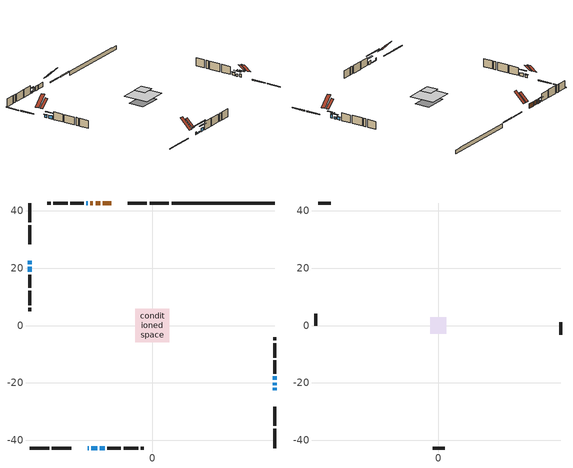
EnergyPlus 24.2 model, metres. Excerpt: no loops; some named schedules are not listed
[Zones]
conditioned space
 floor adiabatic (AdiabaticFloorConstruction): -5.87,-5.87 -5.87,5.87 5.87,5.87 5.87,-5.87 z1.45
 floor foundation (Slab1 construction): -5.41,-3.58 -5.41,3.58 5.41,3.58 5.41,-3.58 z-1.6
 wall outside (RimJoist1 construction): 5.82,42.72 -0.92,42.72 / -42.72,-42.72 -35.97,-42.72 / -42.72,42.72 -42.72,35.97 / 42.72,-42.72 42.72,-35.97 z0.23:0.53
 wall outside (RimJoist2 construction): -1.85,42.72 -8.6,42.72 / -35.04,-42.72 -28.3,-42.72 / -42.72,35.04 -42.72,28.3 / 42.72,-35.04 42.72,-28.3 z0.23:0.53
 wall outside (AdiabaticWallConstruction 1): -14.33,42.72 -17.28,42.72 / -18.2,42.72 -19.76,42.72 / -20.69,42.72 -21.55,42.72 z0.23:2.26
 wall outside (AdiabaticWallConstruction): -22.56,-42.72 -22.15,-42.72 / -42.72,22.56 -42.72,21.34 / 42.72,-18.98 42.72,-17.76 z0.23:1.45; -22.48,42.72 -22.94,42.72 z0.23:0.99; -21.22,-42.72 -19.19,-42.72 z0.23:0.59; 42.72,-22.56 42.72,-21.7 z0.23:1.76; 42.72,-20.77 42.72,-19.91 z0.23:1.15; -18.26,-42.72 -16.54,-42.72 / -42.72,20.42 -42.72,18.69 z0.23:1.75
 wall outside (Wall1 construction): -23.86,42.72 -28.53,42.72 / -15.61,-42.72 -10.95,-42.72 / -42.72,17.76 -42.72,13.1 / 42.72,-16.83 42.72,-12.17 z0.23:3.89
 wall outside (Wall2 construction): -29.45,42.72 -34.54,42.72 / -10.02,-42.72 -4.93,-42.72 / -42.72,12.17 -42.72,7.08 / 42.72,-11.24 42.72,-6.15 z0.23:3.89
 wall outside (Wall3 construction): -35.47,42.72 -36.59,42.72 / -4,-42.72 -2.88,-42.72 / -42.72,6.15 -42.72,5.03 / 42.72,-5.22 42.72,-4.1 z0.23:3.89
 wall foundation (FoundationWall1 construction): 6.75,42.72,-1.6 6.75,42.72,0.23 39.12,42.72,0.23 39.12,42.72,0.03 42.72,42.72,0.03 42.72,42.72,-1.6
 window (WindowConstruction 7): -22.56,-42.72 -22.15,-42.72 z0.23:1.45
 window (WindowConstruction 5): -22.48,42.72 -22.94,42.72 z0.23:0.99
 window (WindowConstruction 6): -42.72,22.56 -42.72,21.34 z0.23:1.45
 window (WindowConstruction 8): -21.22,-42.72 -19.19,-42.72 z0.23:0.59
 window (WindowConstruction): 42.72,-22.56 42.72,-21.7 z0.23:1.75
 window (WindowConstruction 1): 42.72,-20.77 42.72,-19.91 z0.23:1.14
 window (WindowConstruction 2): -18.26,-42.72 -16.54,-42.72 z0.23:1.75
 window (WindowConstruction 3): -42.72,20.41 -42.72,18.69 z0.23:1.75
 window (WindowConstruction 4): 42.72,-18.98 42.72,-17.76 z0.23:1.45
 door (Door): -14.33,42.72 -17.27,42.72 z0.23:2.26
 door (Door 1): -18.2,42.72 -19.76,42.72 z0.23:2.26
 door (Door 2): -20.69,42.72 -21.55,42.72 z0.23:2.26
 ceiling adiabatic (AdiabaticFloorConstruction): 5.87,-5.87 5.87,5.87 -5.87,5.87 -5.87,-5.87 z1.45
 roof outside (Roof2 construction): -13.4,42.72,3.89 -13.4,39.08,7.53 -12.12,39.08,7.53 -12.12,42.72,3.89; -23.49,-42.72,3.89 -23.49,-39.08,7.53 -24.78,-39.08,7.53 -24.78,-42.72,3.89; -42.72,23.49,3.89 -39.08,23.49,7.53 -39.08,24.78,7.53 -42.72,24.78,3.89; 42.72,-23.49,3.89 39.08,-23.49,7.53 39.08,-24.78,7.53 42.72,-24.78,3.89
attic - vented
 floor to conditioned space (Floor1 construction Reversed): -2.79,-2.79 -2.79,2.79 2.79,2.79 2.79,-2.79 z3.89
 wall outside (Wall4 construction): -37.52,42.72 -41.79,42.72 / -1.95,-42.72 2.31,-42.72 / -42.72,4.1 -42.72,-0.16 / 42.72,-3.18 42.72,1.09 z0.23:3.89
 roof outside (Roof1 construction): -11.19,42.72,3.89 -11.19,38.02,8.59 -9.53,38.02,8.59 -9.53,42.72,3.89; -25.71,-42.72,3.89 -25.71,-38.02,8.59 -27.37,-38.02,8.59 -27.37,-42.72,3.89; -42.72,25.71,3.89 -38.02,25.71,8.59 -38.02,27.37,8.59 -42.72,27.37,3.89; 42.72,-25.71,3.89 38.02,-25.71,8.59 38.02,-27.37,8.59 42.72,-27.37,3.89
shading: -24.36,42.72 -21.06,42.72 -21.06,43.13 -24.36,43.13 z2.41; -42.72,21.14 -42.72,22.76 -43.13,22.76 -43.13,21.14 z1.65; -15.18,-42.72 -25.23,-42.72 -25.23,-43.13 -15.18,-43.13 z4.6; 42.72,-20.28 42.72,-23.98 43.13,-23.98 43.13,-20.28 z3.17; 42.72,-18.49 42.72,-22.19 43.13,-22.19 43.13,-18.49 z2.56; -15.12,-42.72 -19.68,-42.72 -19.68,-43.13 -15.12,-43.13 z3.17; -42.72,17.27 -42.72,21.83 -43.13,21.83 -43.13,17.27 z3.17; 42.72,-17.56 42.72,-19.18 43.13,-19.18 43.13,-17.56 z1.65
[Building]
Building 1: Terrain=Suburbs
[Site:Location]
Toronto Intl AP_ON: Latitude {deg}=43.68; Longitude {deg}=-79.63; Time Zone {hr}=-5; Elevation {m}=173; Keep Site Location Information=Yes
[Site:GroundTemperature:Shallow]
4.59119, 2.66285, 2.50842, 3.42352, 7.09712, 10.7536, 13.9236, 15.9317, 16.1023, 14.4691, 11.3799, 7.83558
[Site:WaterMainsTemperature]
Calculation Method=Schedule; Temperature Schedule=mains temperature schedule
[Material] Roughness=Rough; Thermal Absorptance=0.9
Name | Thickness {m} | Conductivity {W/m-K} | Density {kg/m3} | Specific Heat {J/kg-K} | Solar Absorptance | Visible Absorptance
asphalt or fiberglass shingles | 0.00635 | 0.162714 | 1121.4 | 1465.45 | 0.4 | 0.4
ceiling loosefill ins | 0.0846667 | 0.0480833 | 16.02 | 1046.75 | 0.7 | 0.7
ceiling stud and cavity | 0.1397 | 0.107212 | 65.682 | 1177.47 | 0.7 | 0.7
concrete 4.0 in. | 0.1016 | 1.803125 | 2242.8 | 837.4 | 0.7 | 0.7
concrete 8.0 in. | 0.2032 | 1.803125 | 2242.8 | 837.4 | 0.7 | 0.7
door material | 0.04445 | 0.20624 | 512.64 | 1214.23 | 0.7 | 0.7
door material 1 | 0.04445 | 0.053851 | 512.64 | 1214.23 | 0.7 | 0.7
door material 2 | 0.04445 | 0.188738 | 512.64 | 1214.23 | 0.7 | 0.7
floor covering | 0.0127 | 0.0433444 | 54.468 | 1339.84 | 0.6 | 0.6
floor rigid ins; wall rigid ins | 0.512978 | 0.029427 | 32.04 | 1214.23 | 0.7 | 0.7
floor stud and cavity | 0.1397 | 1.75129 | 37.0049 | 1207.88 | 0.7 | 0.7
furniture material conditioned space 1 | 0.1524 | 0.115458 | 640.8 | 1214.23 | 0.6 | 0.6
gypsum board | 0.0127 | 0.160291 | 801 | 837.4 | 0.6 | 0.6
osb sheathing 0.5 in. | 0.0127 | 0.115458 | 512.64 | 1214.23 | 0.7 | 0.7
osb sheathing 0.75 in. | 0.01905 | 0.115458 | 512.64 | 1214.23 | 0.7 | 0.7
osb sheathing 2.0 in. | 0.0508 | 0.115458 | 512.64 | 1214.23 | 0.7 | 0.7
rim joist stud and cavity | 0.0508 | 0.271007 | 50.32683 | 1063.81 | 0.6 | 0.6
rim joist stud and cavity 1 | 0.0508 | 0.0498635 | 125.044 | 1163.47 | 0.6 | 0.6
roof stud and cavity | 0.2032 | 0.111774 | 78.34581 | 1123.46 | 0.7 | 0.7
wall stud and cavity | 0.1397 | 0.123006 | 139.0536 | 1170.24 | 0.7 | 0.7
wall stud and cavity 1 | 0.1397 | 0.125935 | 139.0536 | 1170.24 | 0.7 | 0.7
wall stud and cavity 2 | 0.1397 | 0.136791 | 139.0536 | 1170.24 | 0.7 | 0.7
wall stud and cavity 3 | 0.0889 | 6.9971 | 50.32683 | 1063.81 | 0.6 | 0.6
wall stud and cavity 4 | 0.0889 | 0.380278 | 52.3479 | 1209.89 | 0.7 | 0.7
wall stud and cavity 5 | 0.0889 | 0.391764 | 83.0341 | 1211.67 | 0.7 | 0.7
wood siding | 0.0254 | 0.102417 | 544.68 | 1172.36 | 0.4 | 0.4
wood siding 1 | 0.00254 | 0.102417 | 544.68 | 1172.36 | 0.4 | 0.4
wood siding 2; wood siding 3; wood siding 4 | 0.0254 | 0.102417 | 544.68 | 1172.36 | 0.7 | 0.7
[WindowMaterial:SimpleGlazingSystem]
Name | U-Factor {W/m2-K} | Solar Heat Gain Coefficient
WindowMaterial | 3.0911 | 0.56
WindowMaterial 1 | 3.120061 | 0.5
WindowMaterial 2 | 3.11041 | 0.5
WindowMaterial 3 | 3.12687 | 0.4
WindowMaterial 4 | 3.72306 | 0.52
WindowMaterial 5 | 5.002318 | 0.62
[Construction]
AdiabaticFloorConstruction: floor stud and cavity, floor rigid ins, osb sheathing 0.75 in., floor covering
AdiabaticWallConstruction: wood siding 3, wall rigid ins, wall stud and cavity 4, gypsum board
AdiabaticWallConstruction 1: wood siding 4, wall rigid ins, wall stud and cavity 4, gypsum board
Door: door material
Door 1: door material 1
Door 2: door material 2
Floor1 construction Reversed: gypsum board, ceiling stud and cavity, ceiling loosefill ins
FoundationWall1 construction: concrete 8.0 in.
furniture construction conditioned space 1: furniture material conditioned space 1
PartitionWallConstruction: gypsum board, wall stud and cavity 5, gypsum board
RimJoist1 construction: wood siding 2, rim joist stud and cavity
RimJoist2 construction: wood siding 2, osb sheathing 2.0 in., rim joist stud and cavity 1
Roof1 construction: asphalt or fiberglass shingles
Roof2 construction: asphalt or fiberglass shingles, osb sheathing 0.75 in., roof stud and cavity, gypsum board
Slab1 construction: concrete 4.0 in.
Wall1 construction: wood siding, osb sheathing 0.5 in., wall stud and cavity, gypsum board
Wall2 construction: wood siding, osb sheathing 0.5 in., wall stud and cavity 1, gypsum board
Wall3 construction: wood siding, osb sheathing 0.5 in., wall stud and cavity 2, gypsum board
Wall4 construction: wood siding 1, wall stud and cavity 3
WindowConstruction; WindowConstruction 2; WindowConstruction 3: WindowMaterial
WindowConstruction 1: WindowMaterial 1
WindowConstruction 4; WindowConstruction 6: WindowMaterial 2
WindowConstruction 5: WindowMaterial 3
WindowConstruction 7: WindowMaterial 4
WindowConstruction 8: WindowMaterial 5
[Zone] Multiplier=1; Part of Total Floor Area=Yes
Name | Volume {m3}
attic - vented | 20.568
conditioned space | 488.4
[Space]
Name | Zone | Volume {m3}
attic - vented 1 | attic - vented | 20.568
conditioned space 1 | conditioned space | 488.4
[ZoneInfiltration:EffectiveLeakageArea]
infil attic - vented 1: Zone or Space=attic - vented 1; Schedule=Always On Discrete; Effective Air Leakage Area {cm2}=1292.28; Stack Coefficient=0.00058112; Wind Coefficient=1.62875e-05
[ZoneMixing]
whole house fan mix: Zone or Space=attic - vented; Schedule=Always On Continuous; Design Flow Rate Calculation Method=Flow/Zone; Design Flow Rate {m3/s}=0; Source Zone or Space=conditioned space
[SurfaceProperty:ExposedFoundationPerimeter]
Slab1: Exposed Perimeter Calculation Method=TotalExposedPerimeter; Total Exposed Perimeter {m}=35.967
[InternalMass] Zone or ZoneList=conditioned space; Space or SpaceList=conditioned space 1
Name | Construction | Surface Area {m2}
furniture mass conditioned space 1 | furniture construction conditioned space 1 | 86.1241
partition wall mass | PartitionWallConstruction | 215.31
[Lights]
interior lighting: Zone or ZoneList or Space or SpaceList=conditioned space 1; Schedule=interior lighting schedule; Design Level Calculation Method=LightingLevel; Lighting Level {W}=343.2; Return Air Fraction=0; Fraction Radiant=0.6; Fraction Visible=0.2; Fraction Replaceable=1
[People]
occupants: Zone or ZoneList or Space or SpaceList=conditioned space 1; Number of People Schedule=occupants schedule; Number of People Calculation Method=People; Number of People=3; Fraction Radiant=0.314171; Sensible Heat Fraction=0.56303; Activity Level Schedule=occupants activity schedule; Carbon Dioxide Generation Rate {m3/s-W}=0; Enable ASHRAE 55 Comfort Warnings=No; Mean Radiant Temperature Calculation Type=EnclosureAveraged
[ElectricEquipment] Zone or ZoneList or Space or SpaceList=conditioned space 1; Design Level Calculation Method=EquipmentLevel
Name | Schedule | Design Level {W} | Fraction Latent | Fraction Radiant | Fraction Lost
clothes dryer | clothes dryer schedule | 140.772 | 0.015 | 0.081 | 0.85
clothes washer | clothes washer schedule | 32.1985 | 0.03 | 0.162 | 0.7
cooking range | cooking range schedule | 215.147 | 0.08 | 0.432 | 0.2
dishwasher | dishwasher schedule | 66.8632 | 0.3 | 0.18 | 0.4
fridge | fridge schedule | 72.9452 | 0 | 0.6 | 0
mech vent house fan | mech vent house fan schedule | 0 | 0 | 0 | 1
mech vent house fan cfis | mech vent house fan cfis schedule | 0 | 0 | 0 | 0
misc plug loads | misc plug loads schedule | 494.7 | 0.045 | 0.513 | 0.1
whole house fan | Always On Discrete | 0 | 0 | 0 | 1
[OtherEquipment] Zone or ZoneList or Space or SpaceList=conditioned space 1; Design Level Calculation Method=EquipmentLevel
Name | Fuel Type | Schedule | Design Level {W} | Fraction Latent | Fraction Radiant | Fraction Lost
clothes dryer 1 | Electricity | clothes dryer schedule | 0 | 0.015 | 0.081 | 0.85
cooking range 1 | Electricity | cooking range schedule | 0 | 0.08 | 0.432 | 0.2
general water use latent | None | general water use schedule | 62.594 | 1 | 0 | 0
general water use sensible | None | general water use schedule | -61.6891 | 0 | 0.6 | 0
mech vent house fan latent load | None | Always On Discrete | 0 | 1 | 0 | 0
mech vent house fan sensible load | None | Always On Discrete | 0 | 0 | 0 | 0
water heater energy adjustment1 | Electricity | Always On Discrete | 0.01 | 0 | 0 | 1
[ZoneInfiltration:DesignFlowRate] Zone or ZoneList or Space or SpaceList=conditioned space 1; Schedule=Always On Discrete; Design Flow Rate Calculation Method=Flow/Zone; Design Flow Rate {m3/s}=0
infil flow; natural vent flow; whole house fan flow
[Foundation:Kiva]
Foundation Kiva 1: Initial Indoor Air Temperature {C}=18; Wall Height Above Grade {m}=0.230002; Wall Depth Below Slab {m}=0.2032
[Foundation:Kiva:Settings]
Soil Conductivity {W/m-K}=0.849921; Soil Density {kg/m3}=1842.3; Soil Specific Heat {J/kg-K}=418.7; Ground Solar Absorptivity=0.9; Ground Thermal Absorptivity=0.9; Ground Surface Roughness {m}=0.03; Far-Field Width {m}=40; Deep-Ground Boundary Condition=ZeroFlux; Deep-Ground Depth {m}=40; Minimum Cell Dimension {m}=0.2; Maximum Cell Growth Coefficient=3; Simulation Timestep=Timestep
[Exterior:Lights]
exterior lighting: Schedule=exterior lighting schedule; Design Level {W}=75.6
[Schedule:Constant]
Name | Hourly Value
Always On Continuous; mech vent house fan schedule; mech vent house fan cfis schedule; Always On Discrete | 1
occupants activity schedule | 117.228
fridge schedule | 0
[Schedule:Week:Daily]
interior lighting schedule Week Rule - Jan1-Jan27: interior lighting schedule day, interior lighting schedule day, interior lighting schedule day, interior lighting schedule day, interior lighting schedule day, interior lighting schedule day, interior lighting schedule day, interior lighting schedule default day, interior lighting schedule default day, interior lighting schedule default day, interior lighting schedule default day, interior lighting schedule default day
interior lighting schedule Week Rule - Jan28-Feb3: interior lighting schedule day, interior lighting schedule day, interior lighting schedule day, interior lighting schedule day, interior lighting schedule day 1, interior lighting schedule day 1, interior lighting schedule day 1, interior lighting schedule default day, interior lighting schedule default day, interior lighting schedule default day, interior lighting schedule default day, interior lighting schedule default day
interior lighting schedule Week Rule - Feb4-Feb24: interior lighting schedule day 1, interior lighting schedule day 1, interior lighting schedule day 1, interior lighting schedule day 1, interior lighting schedule day 1, interior lighting schedule day 1, interior lighting schedule day 1, interior lighting schedule default day, interior lighting schedule default day, interior lighting schedule default day, interior lighting schedule default day, interior lighting schedule default day
interior lighting schedule Week Rule - Feb25-Mar3: interior lighting schedule day 1, interior lighting schedule day 1, interior lighting schedule day 1, interior lighting schedule day 1, interior lighting schedule day 2, interior lighting schedule day 2, interior lighting schedule day 2, interior lighting schedule default day, interior lighting schedule default day, interior lighting schedule default day, interior lighting schedule default day, interior lighting schedule default day
interior lighting schedule Week Rule - Mar4-Mar31: interior lighting schedule day 2, interior lighting schedule day 2, interior lighting schedule day 2, interior lighting schedule day 2, interior lighting schedule day 2, interior lighting schedule day 2, interior lighting schedule day 2, interior lighting schedule default day, interior lighting schedule default day, interior lighting schedule default day, interior lighting schedule default day, interior lighting schedule default day
interior lighting schedule Week Rule - Apr1-Apr28: interior lighting schedule day 3, interior lighting schedule day 3, interior lighting schedule day 3, interior lighting schedule day 3, interior lighting schedule day 3, interior lighting schedule day 3, interior lighting schedule day 3, interior lighting schedule default day, interior lighting schedule default day, interior lighting schedule default day, interior lighting schedule default day, interior lighting schedule default day
interior lighting schedule Week Rule - Apr29-May5: interior lighting schedule day 3, interior lighting schedule day 3, interior lighting schedule day 4, interior lighting schedule day 4, interior lighting schedule day 4, interior lighting schedule day 4, interior lighting schedule day 4, interior lighting schedule default day, interior lighting schedule default day, interior lighting schedule default day, interior lighting schedule default day, interior lighting schedule default day
interior lighting schedule Week Rule - May6-May26: interior lighting schedule day 4, interior lighting schedule day 4, interior lighting schedule day 4, interior lighting schedule day 4, interior lighting schedule day 4, interior lighting schedule day 4, interior lighting schedule day 4, interior lighting schedule default day, interior lighting schedule default day, interior lighting schedule default day, interior lighting schedule default day, interior lighting schedule default day
interior lighting schedule Week Rule - May27-Jun2: interior lighting schedule day 4, interior lighting schedule day 4, interior lighting schedule day 4, interior lighting schedule day 4, interior lighting schedule day 4, interior lighting schedule day 5, interior lighting schedule day 5, interior lighting schedule default day, interior lighting schedule default day, interior lighting schedule default day, interior lighting schedule default day, interior lighting schedule default day
interior lighting schedule Week Rule - Jun3-Jun30: interior lighting schedule day 5, interior lighting schedule day 5, interior lighting schedule day 5, interior lighting schedule day 5, interior lighting schedule day 5, interior lighting schedule day 5, interior lighting schedule day 5, interior lighting schedule default day, interior lighting schedule default day, interior lighting schedule default day, interior lighting schedule default day, interior lighting schedule default day
interior lighting schedule Week Rule - Jul1-Jul28: interior lighting schedule day 6, interior lighting schedule day 6, interior lighting schedule day 6, interior lighting schedule day 6, interior lighting schedule day 6, interior lighting schedule day 6, interior lighting schedule day 6, interior lighting schedule default day, interior lighting schedule default day, interior lighting schedule default day, interior lighting schedule default day, interior lighting schedule default day
interior lighting schedule Week Rule - Jul29-Aug4: interior lighting schedule day 6, interior lighting schedule day 6, interior lighting schedule day 6, interior lighting schedule day 7, interior lighting schedule day 7, interior lighting schedule day 7, interior lighting schedule day 7, interior lighting schedule default day, interior lighting schedule default day, interior lighting schedule default day, interior lighting schedule default day, interior lighting schedule default day
interior lighting schedule Week Rule - Aug5-Aug25: interior lighting schedule day 7, interior lighting schedule day 7, interior lighting schedule day 7, interior lighting schedule day 7, interior lighting schedule day 7, interior lighting schedule day 7, interior lighting schedule day 7, interior lighting schedule default day, interior lighting schedule default day, interior lighting schedule default day, interior lighting schedule default day, interior lighting schedule default day
interior lighting schedule Week Rule - Aug26-Sep1: interior lighting schedule day 7, interior lighting schedule day 7, interior lighting schedule day 7, interior lighting schedule day 7, interior lighting schedule day 7, interior lighting schedule day 7, interior lighting schedule day 8, interior lighting schedule default day, interior lighting schedule default day, interior lighting schedule default day, interior lighting schedule default day, interior lighting schedule default day
interior lighting schedule Week Rule - Sep2-Sep29: interior lighting schedule day 8, interior lighting schedule day 8, interior lighting schedule day 8, interior lighting schedule day 8, interior lighting schedule day 8, interior lighting schedule day 8, interior lighting schedule day 8, interior lighting schedule default day, interior lighting schedule default day, interior lighting schedule default day, interior lighting schedule default day, interior lighting schedule default day
interior lighting schedule Week Rule - Sep30-Oct6: interior lighting schedule day 8, interior lighting schedule day 9, interior lighting schedule day 9, interior lighting schedule day 9, interior lighting schedule day 9, interior lighting schedule day 9, interior lighting schedule day 9, interior lighting schedule default day, interior lighting schedule default day, interior lighting schedule default day, interior lighting schedule default day, interior lighting schedule default day
interior lighting schedule Week Rule - Oct7-Oct27: interior lighting schedule day 9, interior lighting schedule day 9, interior lighting schedule day 9, interior lighting schedule day 9, interior lighting schedule day 9, interior lighting schedule day 9, interior lighting schedule day 9, interior lighting schedule default day, interior lighting schedule default day, interior lighting schedule default day, interior lighting schedule default day, interior lighting schedule default day
interior lighting schedule Week Rule - Oct28-Nov3: interior lighting schedule day 9, interior lighting schedule day 9, interior lighting schedule day 9, interior lighting schedule day 9, interior lighting schedule day 10, interior lighting schedule day 10, interior lighting schedule day 10, interior lighting schedule default day, interior lighting schedule default day, interior lighting schedule default day, interior lighting schedule default day, interior lighting schedule default day
interior lighting schedule Week Rule - Nov4-Nov24: interior lighting schedule day 10, interior lighting schedule day 10, interior lighting schedule day 10, interior lighting schedule day 10, interior lighting schedule day 10, interior lighting schedule day 10, interior lighting schedule day 10, interior lighting schedule default day, interior lighting schedule default day, interior lighting schedule default day, interior lighting schedule default day, interior lighting schedule default day
interior lighting schedule Week Rule - Nov25-Dec1: interior lighting schedule day 10, interior lighting schedule day 10, interior lighting schedule day 10, interior lighting schedule day 10, interior lighting schedule day 10, interior lighting schedule day 10, interior lighting schedule day 11, interior lighting schedule default day, interior lighting schedule default day, interior lighting schedule default day, interior lighting schedule default day, interior lighting schedule default day
interior lighting schedule Week Rule - Dec2-Dec31: interior lighting schedule day 11, interior lighting schedule day 11, interior lighting schedule day 11, interior lighting schedule day 11, interior lighting schedule day 11, interior lighting schedule day 11, interior lighting schedule day 11, interior lighting schedule default day, interior lighting schedule default day, interior lighting schedule default day, interior lighting schedule default day, interior lighting schedule default day
occupants schedule Week Rule - Jan1-Dec31: occupants schedule day, occupants schedule day, occupants schedule day, occupants schedule day, occupants schedule day, occupants schedule day, occupants schedule day, occupants schedule default day, occupants schedule default day, occupants schedule default day, occupants schedule default day, occupants schedule default day
clothes dryer schedule Week Rule - Jan1-Dec31: clothes dryer schedule day, clothes dryer schedule day, clothes dryer schedule day, clothes dryer schedule day, clothes dryer schedule day, clothes dryer schedule day, clothes dryer schedule day, clothes dryer schedule default day, clothes dryer schedule default day, clothes dryer schedule default day, clothes dryer schedule default day, clothes dryer schedule default day
clothes washer schedule Week Rule - Jan1-Dec31: clothes washer schedule day, clothes washer schedule day, clothes washer schedule day, clothes washer schedule day, clothes washer schedule day, clothes washer schedule day, clothes washer schedule day, clothes washer schedule default day, clothes washer schedule default day, clothes washer schedule default day, clothes washer schedule default day, clothes washer schedule default day
cooking range schedule Week Rule - Jan1-Dec31: cooking range schedule day, cooking range schedule day, cooking range schedule day, cooking range schedule day, cooking range schedule day, cooking range schedule day, cooking range schedule day, cooking range schedule default day, cooking range schedule default day, cooking range schedule default day, cooking range schedule default day, cooking range schedule default day
dishwasher schedule Week Rule - Jan1-Dec31: dishwasher schedule day, dishwasher schedule day, dishwasher schedule day, dishwasher schedule day, dishwasher schedule day, dishwasher schedule day, dishwasher schedule day, dishwasher schedule default day, dishwasher schedule default day, dishwasher schedule default day, dishwasher schedule default day, dishwasher schedule default day
misc plug loads schedule Week Rule - Jan1-Dec31: misc plug loads schedule day, misc plug loads schedule day, misc plug loads schedule day, misc plug loads schedule day, misc plug loads schedule day, misc plug loads schedule day, misc plug loads schedule day, misc plug loads schedule default day, misc plug loads schedule default day, misc plug loads schedule default day, misc plug loads schedule default day, misc plug loads schedule default day
general water use schedule Week Rule - Jan1-Dec31: general water use schedule day, general water use schedule day, general water use schedule day, general water use schedule day, general water use schedule day, general water use schedule day, general water use schedule day, general water use schedule default day, general water use schedule default day, general water use schedule default day, general water use schedule default day, general water use schedule default day
exterior lighting schedule Week Rule - Jan1-Jan27: exterior lighting schedule day, exterior lighting schedule day, exterior lighting schedule day, exterior lighting schedule day, exterior lighting schedule day, exterior lighting schedule day, exterior lighting schedule day, exterior lighting schedule default day, exterior lighting schedule default day, exterior lighting schedule default day, exterior lighting schedule default day, exterior lighting schedule default day
exterior lighting schedule Week Rule - Jan28-Feb3: exterior lighting schedule day, exterior lighting schedule day, exterior lighting schedule day, exterior lighting schedule day, exterior lighting schedule day 1, exterior lighting schedule day 1, exterior lighting schedule day 1, exterior lighting schedule default day, exterior lighting schedule default day, exterior lighting schedule default day, exterior lighting schedule default day, exterior lighting schedule default day
exterior lighting schedule Week Rule - Feb4-Feb24: exterior lighting schedule day 1, exterior lighting schedule day 1, exterior lighting schedule day 1, exterior lighting schedule day 1, exterior lighting schedule day 1, exterior lighting schedule day 1, exterior lighting schedule day 1, exterior lighting schedule default day, exterior lighting schedule default day, exterior lighting schedule default day, exterior lighting schedule default day, exterior lighting schedule default day
exterior lighting schedule Week Rule - Feb25-Mar3: exterior lighting schedule day 1, exterior lighting schedule day 1, exterior lighting schedule day 1, exterior lighting schedule day 1, exterior lighting schedule day 2, exterior lighting schedule day 2, exterior lighting schedule day 2, exterior lighting schedule default day, exterior lighting schedule default day, exterior lighting schedule default day, exterior lighting schedule default day, exterior lighting schedule default day
exterior lighting schedule Week Rule - Mar4-Mar31: exterior lighting schedule day 2, exterior lighting schedule day 2, exterior lighting schedule day 2, exterior lighting schedule day 2, exterior lighting schedule day 2, exterior lighting schedule day 2, exterior lighting schedule day 2, exterior lighting schedule default day, exterior lighting schedule default day, exterior lighting schedule default day, exterior lighting schedule default day, exterior lighting schedule default day
exterior lighting schedule Week Rule - Apr1-Apr28: exterior lighting schedule day 3, exterior lighting schedule day 3, exterior lighting schedule day 3, exterior lighting schedule day 3, exterior lighting schedule day 3, exterior lighting schedule day 3, exterior lighting schedule day 3, exterior lighting schedule default day, exterior lighting schedule default day, exterior lighting schedule default day, exterior lighting schedule default day, exterior lighting schedule default day
exterior lighting schedule Week Rule - Apr29-May5: exterior lighting schedule day 3, exterior lighting schedule day 3, exterior lighting schedule day 4, exterior lighting schedule day 4, exterior lighting schedule day 4, exterior lighting schedule day 4, exterior lighting schedule day 4, exterior lighting schedule default day, exterior lighting schedule default day, exterior lighting schedule default day, exterior lighting schedule default day, exterior lighting schedule default day
exterior lighting schedule Week Rule - May6-May26: exterior lighting schedule day 4, exterior lighting schedule day 4, exterior lighting schedule day 4, exterior lighting schedule day 4, exterior lighting schedule day 4, exterior lighting schedule day 4, exterior lighting schedule day 4, exterior lighting schedule default day, exterior lighting schedule default day, exterior lighting schedule default day, exterior lighting schedule default day, exterior lighting schedule default day
exterior lighting schedule Week Rule - May27-Jun2: exterior lighting schedule day 4, exterior lighting schedule day 4, exterior lighting schedule day 4, exterior lighting schedule day 4, exterior lighting schedule day 4, exterior lighting schedule day 5, exterior lighting schedule day 5, exterior lighting schedule default day, exterior lighting schedule default day, exterior lighting schedule default day, exterior lighting schedule default day, exterior lighting schedule default day
exterior lighting schedule Week Rule - Jun3-Jun30: exterior lighting schedule day 5, exterior lighting schedule day 5, exterior lighting schedule day 5, exterior lighting schedule day 5, exterior lighting schedule day 5, exterior lighting schedule day 5, exterior lighting schedule day 5, exterior lighting schedule default day, exterior lighting schedule default day, exterior lighting schedule default day, exterior lighting schedule default day, exterior lighting schedule default day
exterior lighting schedule Week Rule - Jul1-Jul28: exterior lighting schedule day 6, exterior lighting schedule day 6, exterior lighting schedule day 6, exterior lighting schedule day 6, exterior lighting schedule day 6, exterior lighting schedule day 6, exterior lighting schedule day 6, exterior lighting schedule default day, exterior lighting schedule default day, exterior lighting schedule default day, exterior lighting schedule default day, exterior lighting schedule default day
exterior lighting schedule Week Rule - Jul29-Aug4: exterior lighting schedule day 6, exterior lighting schedule day 6, exterior lighting schedule day 6, exterior lighting schedule day 7, exterior lighting schedule day 7, exterior lighting schedule day 7, exterior lighting schedule day 7, exterior lighting schedule default day, exterior lighting schedule default day, exterior lighting schedule default day, exterior lighting schedule default day, exterior lighting schedule default day
exterior lighting schedule Week Rule - Aug5-Aug25: exterior lighting schedule day 7, exterior lighting schedule day 7, exterior lighting schedule day 7, exterior lighting schedule day 7, exterior lighting schedule day 7, exterior lighting schedule day 7, exterior lighting schedule day 7, exterior lighting schedule default day, exterior lighting schedule default day, exterior lighting schedule default day, exterior lighting schedule default day, exterior lighting schedule default day
exterior lighting schedule Week Rule - Aug26-Sep1: exterior lighting schedule day 7, exterior lighting schedule day 7, exterior lighting schedule day 7, exterior lighting schedule day 7, exterior lighting schedule day 7, exterior lighting schedule day 7, exterior lighting schedule day 8, exterior lighting schedule default day, exterior lighting schedule default day, exterior lighting schedule default day, exterior lighting schedule default day, exterior lighting schedule default day
exterior lighting schedule Week Rule - Sep2-Sep29: exterior lighting schedule day 8, exterior lighting schedule day 8, exterior lighting schedule day 8, exterior lighting schedule day 8, exterior lighting schedule day 8, exterior lighting schedule day 8, exterior lighting schedule day 8, exterior lighting schedule default day, exterior lighting schedule default day, exterior lighting schedule default day, exterior lighting schedule default day, exterior lighting schedule default day
exterior lighting schedule Week Rule - Sep30-Oct6: exterior lighting schedule day 8, exterior lighting schedule day 9, exterior lighting schedule day 9, exterior lighting schedule day 9, exterior lighting schedule day 9, exterior lighting schedule day 9, exterior lighting schedule day 9, exterior lighting schedule default day, exterior lighting schedule default day, exterior lighting schedule default day, exterior lighting schedule default day, exterior lighting schedule default day
exterior lighting schedule Week Rule - Oct7-Oct27: exterior lighting schedule day 9, exterior lighting schedule day 9, exterior lighting schedule day 9, exterior lighting schedule day 9, exterior lighting schedule day 9, exterior lighting schedule day 9, exterior lighting schedule day 9, exterior lighting schedule default day, exterior lighting schedule default day, exterior lighting schedule default day, exterior lighting schedule default day, exterior lighting schedule default day
exterior lighting schedule Week Rule - Oct28-Nov3: exterior lighting schedule day 9, exterior lighting schedule day 9, exterior lighting schedule day 9, exterior lighting schedule day 9, exterior lighting schedule day 10, exterior lighting schedule day 10, exterior lighting schedule day 10, exterior lighting schedule default day, exterior lighting schedule default day, exterior lighting schedule default day, exterior lighting schedule default day, exterior lighting schedule default day
exterior lighting schedule Week Rule - Nov4-Nov24: exterior lighting schedule day 10, exterior lighting schedule day 10, exterior lighting schedule day 10, exterior lighting schedule day 10, exterior lighting schedule day 10, exterior lighting schedule day 10, exterior lighting schedule day 10, exterior lighting schedule default day, exterior lighting schedule default day, exterior lighting schedule default day, exterior lighting schedule default day, exterior lighting schedule default day
exterior lighting schedule Week Rule - Nov25-Dec1: exterior lighting schedule day 10, exterior lighting schedule day 10, exterior lighting schedule day 10, exterior lighting schedule day 10, exterior lighting schedule day 10, exterior lighting schedule day 10, exterior lighting schedule day 11, exterior lighting schedule default day, exterior lighting schedule default day, exterior lighting schedule default day, exterior lighting schedule default day, exterior lighting schedule default day
exterior lighting schedule Week Rule - Dec2-Dec31: exterior lighting schedule day 11, exterior lighting schedule day 11, exterior lighting schedule day 11, exterior lighting schedule day 11, exterior lighting schedule day 11, exterior lighting schedule day 11, exterior lighting schedule day 11, exterior lighting schedule default day, exterior lighting schedule default day, exterior lighting schedule default day, exterior lighting schedule default day, exterior lighting schedule default day
[Schedule:Year]
interior lighting schedule: interior lighting schedule Week Rule - Jan1-Jan27, 1, 1, 1, 27, interior lighting schedule Week Rule - Jan28-Feb3, 1, 28, 2, 3, interior lighting schedule Week Rule - Feb4-Feb24, 2, 4, 2, 24, interior lighting schedule Week Rule - Feb25-Mar3, 2, 25, 3, 3, interior lighting schedule Week Rule - Mar4-Mar31, 3, 4, 3, 31, interior lighting schedule Week Rule - Apr1-Apr28, 4, 1, 4, 28, interior lighting schedule Week Rule - Apr29-May5, 4, 29, 5, 5, interior lighting schedule Week Rule - May6-May26, 5, 6, 5, 26, interior lighting schedule Week Rule - May27-Jun2, 5, 27, 6, 2, interior lighting schedule Week Rule - Jun3-Jun30, 6, 3, 6, 30, interior lighting schedule Week Rule - Jul1-Jul28, 7, 1, 7, 28, interior lighting schedule Week Rule - Jul29-Aug4, 7, 29, 8, 4, interior lighting schedule Week Rule - Aug5-Aug25, 8, 5, 8, 25, interior lighting schedule Week Rule - Aug26-Sep1, 8, 26, 9, 1, interior lighting schedule Week Rule - Sep2-Sep29, 9, 2, 9, 29, interior lighting schedule Week Rule - Sep30-Oct6, 9, 30, 10, 6, interior lighting schedule Week Rule - Oct7-Oct27, 10, 7, 10, 27, interior lighting schedule Week Rule - Oct28-Nov3, 10, 28, 11, 3, interior lighting schedule Week Rule - Nov4-Nov24, 11, 4, 11, 24, interior lighting schedule Week Rule - Nov25-Dec1, 11, 25, 12, 1, interior lighting schedule Week Rule - Dec2-Dec31, 12, 2, 12, 31
occupants schedule: occupants schedule Week Rule - Jan1-Dec31, 1, 1, 12, 31
clothes dryer schedule: clothes dryer schedule Week Rule - Jan1-Dec31, 1, 1, 12, 31
clothes washer schedule: clothes washer schedule Week Rule - Jan1-Dec31, 1, 1, 12, 31
cooking range schedule: cooking range schedule Week Rule - Jan1-Dec31, 1, 1, 12, 31
dishwasher schedule: dishwasher schedule Week Rule - Jan1-Dec31, 1, 1, 12, 31
misc plug loads schedule: misc plug loads schedule Week Rule - Jan1-Dec31, 1, 1, 12, 31
general water use schedule: general water use schedule Week Rule - Jan1-Dec31, 1, 1, 12, 31
exterior lighting schedule: exterior lighting schedule Week Rule - Jan1-Jan27, 1, 1, 1, 27, exterior lighting schedule Week Rule - Jan28-Feb3, 1, 28, 2, 3, exterior lighting schedule Week Rule - Feb4-Feb24, 2, 4, 2, 24, exterior lighting schedule Week Rule - Feb25-Mar3, 2, 25, 3, 3, exterior lighting schedule Week Rule - Mar4-Mar31, 3, 4, 3, 31, exterior lighting schedule Week Rule - Apr1-Apr28, 4, 1, 4, 28, exterior lighting schedule Week Rule - Apr29-May5, 4, 29, 5, 5, exterior lighting schedule Week Rule - May6-May26, 5, 6, 5, 26, exterior lighting schedule Week Rule - May27-Jun2, 5, 27, 6, 2, exterior lighting schedule Week Rule - Jun3-Jun30, 6, 3, 6, 30, exterior lighting schedule Week Rule - Jul1-Jul28, 7, 1, 7, 28, exterior lighting schedule Week Rule - Jul29-Aug4, 7, 29, 8, 4, exterior lighting schedule Week Rule - Aug5-Aug25, 8, 5, 8, 25, exterior lighting schedule Week Rule - Aug26-Sep1, 8, 26, 9, 1, exterior lighting schedule Week Rule - Sep2-Sep29, 9, 2, 9, 29, exterior lighting schedule Week Rule - Sep30-Oct6, 9, 30, 10, 6, exterior lighting schedule Week Rule - Oct7-Oct27, 10, 7, 10, 27, exterior lighting schedule Week Rule - Oct28-Nov3, 10, 28, 11, 3, exterior lighting schedule Week Rule - Nov4-Nov24, 11, 4, 11, 24, exterior lighting schedule Week Rule - Nov25-Dec1, 11, 25, 12, 1, exterior lighting schedule Week Rule - Dec2-Dec31, 12, 2, 12, 31
[Schedule:Compact]
mains temperature schedule: Through: 01/01, For: AllDays, Until: 24:00, 8.43722, Through: 01/02, For: AllDays, Until: 24:00, 8.37111, Through: 01/03, For: AllDays, Until: 24:00, 8.30611, Through: 01/04, For: AllDays, Until: 24:00, 8.24222, Through: 01/05, For: AllDays, Until: 24:00, 8.17944, Through: 01/06, For: AllDays, Until: 24:00, 8.11833, Through: 01/07, For: AllDays, Until: 24:00, 8.05833, Through: 01/08, For: AllDays, Until: 24:00, 7.99944, Through: 01/09, For: AllDays, Until: 24:00, 7.94222, Through: 01/10, For: AllDays, Until: 24:00, 7.88611, Through: 01/11, For: AllDays, Until: 24:00, 7.83167, Through: 01/12, For: AllDays, Until: 24:00, 7.77833, Through: 01/13, For: AllDays, Until: 24:00, 7.72611, Through: 01/14, For: AllDays, Until: 24:00, 7.67556, Through: 01/15, For: AllDays, Until: 24:00, 7.62667, Through: 01/16, For: AllDays, Until: 24:00, 7.57889, Through: 01/17, For: AllDays, Until: 24:00, 7.53278, Through: 01/18, For: AllDays, Until: 24:00, 7.48778, Through: 01/19, For: AllDays, Until: 24:00, 7.44444, Through: 01/20, For: AllDays, Until: 24:00, 7.40278, Through: 01/21, For: AllDays, Until: 24:00, 7.36278, Through: 01/22, For: AllDays, Until: 24:00, 7.32389, Through: 01/23, For: AllDays, Until: 24:00, 7.28667, Through: 01/24, For: AllDays, Until: 24:00, 7.25056, Through: 01/25, For: AllDays, Until: 24:00, 7.21667, Through: 01/26, For: AllDays, Until: 24:00, 7.18389, Through: 01/27, For: AllDays, Until: 24:00, 7.15278, Through: 01/28, For: AllDays, Until: 24:00, 7.12333, Through: 01/29, For: AllDays, Until: 24:00, 7.09556, Through: 01/30, For: AllDays, Until: 24:00, 7.06944, Through: 01/31, For: AllDays, Until: 24:00, 7.04444, Through: 02/01, For: AllDays, Until: 24:00, 7.02167, Through: 02/02, For: AllDays, Until: 24:00, 7, Through: 02/03, For: AllDays, Until: 24:00, 6.98, Through: 02/04, For: AllDays, Until: 24:00, 6.96222, Through: 02/05, For: AllDays, Until: 24:00, 6.94556, Through: 02/06, For: AllDays, Until: 24:00, 6.93056, Through: 02/07, For: AllDays, Until: 24:00, 6.91722, Through: 02/08, For: AllDays, Until: 24:00, 6.90556, Through: 02/09, For: AllDays, Until: 24:00, 6.89556, Through: 02/10, For: AllDays, Until: 24:00, 6.88722, Through: 02/11, For: AllDays, Until: 24:00, 6.88056, Through: 02/12, For: AllDays, Until: 24:00, 6.875, Through: 02/13, For: AllDays, Until: 24:00, 6.87167, Through: 02/14, For: AllDays, Until: 24:00, 6.87, Through: 02/15, For: AllDays, Until: 24:00, 6.87, Through: 02/16, For: AllDays, Until: 24:00, 6.87167, Through: 02/17, For: AllDays, Until: 24:00, 6.875, Through: 02/18, For: AllDays, Until: 24:00, 6.88, Through: 02/19, For: AllDays, Until: 24:00, 6.88611, Through: 02/20, For: AllDays, Until: 24:00, 6.89444, Through: 02/21, For: AllDays, Until: 24:00, 6.90444, Through: 02/22, For: AllDays, Until: 24:00, 6.91611, Through: 02/23, For: AllDays, Until: 24:00, 6.92889, Through: 02/24, For: AllDays, Until: 24:00, 6.94389, Through: 02/25, For: AllDays, Until: 24:00, 6.96056, Through: 02/26, For: AllDays, Until: 24:00, 6.97833, Through: 02/27, For: AllDays, Until: 24:00, 6.99833, Through: 02/28, For: AllDays, Until: 24:00, 7.01944, Through: 03/01, For: AllDays, Until: 24:00, 7.04222, Through: 03/02, For: AllDays, Until: 24:00, 7.06667, Through: 03/03, For: AllDays, Until: 24:00, 7.09278, Through: 03/04, For: AllDays, Until: 24:00, 7.12056, Through: 03/05, For: AllDays, Until: 24:00, 7.15, Through: 03/06, For: AllDays, Until: 24:00, 7.18111, Through: 03/07, For: AllDays, Until: 24:00, 7.21333, Through: 03/08, For: AllDays, Until: 24:00, 7.24722, Through: 03/09, For: AllDays, Until: 24:00, 7.28278, Through: 03/10, For: AllDays, Until: 24:00, 7.32, Through: 03/11, For: AllDays, Until: 24:00, 7.35889, Through: 03/12, For: AllDays, Until: 24:00, 7.39889, Through: 03/13, For: AllDays, Until: 24:00, 7.44056, Through: 03/14, For: AllDays, Until: 24:00, 7.48389, Through: 03/15, For: AllDays, Until: 24:00, 7.52833, Through: 03/16, For: AllDays, Until: 24:00, 7.57444, Through: 03/17, For: AllDays, Until: 24:00, 7.62222, Through: 03/18, For: AllDays, Until: 24:00, 7.67111, Through: 03/19, For: AllDays, Until: 24:00, 7.72111, Through: 03/20, For: AllDays, Until: 24:00, 7.77333, Through: 03/21, For: AllDays, Until: 24:00, 7.82611, Through: 03/22, For: AllDays, Until: 24:00, 7.88111, Through: 03/23, For: AllDays, Until: 24:00, 7.93667, Through: 03/24, For: AllDays, Until: 24:00, 7.99389, Through: 03/25, For: AllDays, Until: 24:00, 8.05278, Through: 03/26, For: AllDays, Until: 24:00, 8.11278, Through: 03/27, For: AllDays, Until: 24:00, 8.17389, Through: 03/28, For: AllDays, Until: 24:00, 8.23611, Through: 03/29, For: AllDays, Until: 24:00, 8.3, Through: 03/30, For: AllDays, Until: 24:00, 8.365, Through: 03/31, For: AllDays, Until: 24:00, 8.43111, Through: 04/01, For: AllDays, Until: 24:00, 8.49833, Through: 04/02, For: AllDays, Until: 24:00, 8.56722, Through: 04/03, For: AllDays, Until: 24:00, 8.63667, Through: 04/04, For: AllDays, Until: 24:00, 8.70778, Through: 04/05, For: AllDays, Until: 24:00, 8.77944, Through: 04/06, For: AllDays, Until: 24:00, 8.85278, Through: 04/07, For: AllDays, Until: 24:00, 8.92667, Through: 04/08, For: AllDays, Until: 24:00, 9.00222, Through: 04/09, For: AllDays, Until: 24:00, 9.07833, Through: 04/10, For: AllDays, Until: 24:00, 9.15556, Through: 04/11, For: AllDays, Until: 24:00, 9.23389, Through: 04/12, For: AllDays, Until: 24:00, 9.31278, Through: 04/13, For: AllDays, Until: 24:00, 9.39278, Through: 04/14, For: AllDays, Until: 24:00, 9.47389, Through: 04/15, For: AllDays, Until: 24:00, 9.55611, Through: 04/16, For: AllDays, Until: 24:00, 9.63833, Through: 04/17, For: AllDays, Until: 24:00, 9.72222, Through: 04/18, For: AllDays, Until: 24:00, 9.80667, Through: 04/19, For: AllDays, Until: 24:00, 9.89167, Through: 04/20, For: AllDays, Until: 24:00, 9.97778, Through: 04/21, For: AllDays, Until: 24:00, 10.0644, Through: 04/22, For: AllDays, Until: 24:00, 10.1517, Through: 04/23, For: AllDays, Until: 24:00, 10.24, Through: 04/24, For: AllDays, Until: 24:00, 10.3289, Through: 04/25, For: AllDays, Until: 24:00, 10.4183, Through: 04/26, For: AllDays, Until: 24:00, 10.5083, Through: 04/27, For: AllDays, Until: 24:00, 10.5989, Through: 04/28, For: AllDays, Until: 24:00, 10.69, Through: 04/29, For: AllDays, Until: 24:00, 10.7817, Through: 04/30, For: AllDays, Until: 24:00, 10.8739, Through: 05/01, For: AllDays, Until: 24:00, 10.9667, Through: 05/02, For: AllDays, Until: 24:00, 11.0594, Through: 05/03, For: AllDays, Until: 24:00, 11.1533, Through: 05/04, For: AllDays, Until: 24:00, 11.2472, Through: 05/05, For: AllDays, Until: 24:00, 11.3411, Through: 05/06, For: AllDays, Until: 24:00, 11.4361, Through: 05/07, For: AllDays, Until: 24:00, 11.5306, Through: 05/08, For: AllDays, Until: 24:00, 11.6261, Through: 05/09, For: AllDays, Until: 24:00, 11.7217, Through: 05/10, For: AllDays, Until: 24:00, 11.8172, Through: 05/11, For: AllDays, Until: 24:00, 11.9128, Through: 05/12, For: AllDays, Until: 24:00, 12.0089, Through: 05/13, For: AllDays, Until: 24:00, 12.105, Through: 05/14, For: AllDays, Until: 24:00, 12.2017, Through: 05/15, For: AllDays, Until: 24:00, 12.2978, Through: 05/16, For: AllDays, Until: 24:00, 12.3944, Through: 05/17, For: AllDays, Until: 24:00, 12.4906, Through: 05/18, For: AllDays, Until: 24:00, 12.5872, Through: 05/19, For: AllDays, Until: 24:00, 12.6833, Through: 05/20, For: AllDays, Until: 24:00, 12.78, Through: 05/21, For: AllDays, Until: 24:00, 12.8761, Through: 05/22, For: AllDays, Until: 24:00, 12.9722, Through: 05/23, For: AllDays, Until: 24:00, 13.0683, Through: 05/24, For: AllDays, Until: 24:00, 13.1639, Through: 05/25, For: AllDays, Until: 24:00, 13.2594, Through: 05/26, For: AllDays, Until: 24:00, 13.355, Through: 05/27, For: AllDays, Until: 24:00, 13.45, Through: 05/28, For: AllDays, Until: 24:00, 13.545, Through: 05/29, For: AllDays, Until: 24:00, 13.6394, Through: 05/30, For: AllDays, Until: 24:00, 13.7333, Through: 05/31, For: AllDays, Until: 24:00, 13.8272, Through: 06/01, For: AllDays, Until: 24:00, 13.9206, Through: 06/02, For: AllDays, Until: 24:00, 14.0139, Through: 06/03, For: AllDays, Until: 24:00, 14.1061, Through: 06/04, For: AllDays, Until: 24:00, 14.1983, Through: 06/05, For: AllDays, Until: 24:00, 14.2894, Through: 06/06, For: AllDays, Until: 24:00, 14.3806, Through: 06/07, For: AllDays, Until: 24:00, 14.4711, Through: 06/08, For: AllDays, Until: 24:00, 14.5606, Through: 06/09, For: AllDays, Until: 24:00, 14.65, Through: 06/10, For: AllDays, Until: 24:00, 14.7383, Through: 06/11, For: AllDays, Until: 24:00, 14.8267, Through: 06/12, For: AllDays, Until: 24:00, 14.9133, Through: 06/13, For: AllDays, Until: 24:00, 15, Through: 06/14, For: AllDays, Until: 24:00, 15.0856, Through: 06/15, For: AllDays, Until: 24:00, 15.1706, Through: 06/16, For: AllDays, Until: 24:00, 15.255, Through: 06/17, For: AllDays, Until: 24:00, 15.3383, Through: 06/18, For: AllDays, Until: 24:00, 15.4206, Through: 06/19, For: AllDays, Until: 24:00, 15.5022, Through: 06/20, For: AllDays, Until: 24:00, 15.5828, Through: 06/21, For: AllDays, Until: 24:00, 15.6628, Through: 06/22, For: AllDays, Until: 24:00, 15.7417, Through: 06/23, For: AllDays, Until: 24:00, 15.8194, Through: 06/24, For: AllDays, Until: 24:00, 15.8961, Through: 06/25, For: AllDays, Until: 24:00, 15.9722, Through: 06/26, For: AllDays, Until: 24:00, 16.0467, Through: 06/27, For: AllDays, Until: 24:00, 16.1206, Through: 06/28, For: AllDays, Until: 24:00, 16.1933, Through: 06/29, For: AllDays, Until: 24:00, 16.265, Through: 06/30, For: AllDays, Until: 24:00, 16.3356, Through: 07/01, For: AllDays, Until: 24:00, 16.4044, Through: 07/02, For: AllDays, Until: 24:00, 16.4728, Through: 07/03, For: AllDays, Until: 24:00, 16.54, Through: 07/04, For: AllDays, Until: 24:00, 16.6056, Through: 07/05, For: AllDays, Until: 24:00, 16.67, Through: 07/06, For: AllDays, Until: 24:00, 16.7333, Through: 07/07, For: AllDays, Until: 24:00, 16.7956, Through: 07/08, For: AllDays, Until: 24:00, 16.8561, Through: 07/09, For: AllDays, Until: 24:00, 16.9156, Through: 07/10, For: AllDays, Until: 24:00, 16.9739, Through: 07/11, For: AllDays, Until: 24:00, 17.0306, Through: 07/12, For: AllDays, Until: 24:00, 17.0861, Through: 07/13, For: AllDays, Until: 24:00, 17.14, Through: 07/14, For: AllDays, Until: 24:00, 17.1928, Through: 07/15, For: AllDays, Until: 24:00, 17.2439, Through: 07/16, For: AllDays, Until: 24:00, 17.2939, Through: 07/17, For: AllDays, Until: 24:00, 17.3422, Through: 07/18, For: AllDays, Until: 24:00, 17.3894, Through: 07/19, For: AllDays, Until: 24:00, 17.435, Through: 07/20, For: AllDays, Until: 24:00, 17.4794, Through: 07/21, For: AllDays, Until: 24:00, 17.5217, Through: 07/22, For: AllDays, Until: 24:00, 17.5628, Through: 07/23, For: AllDays, Until: 24:00, 17.6028, Through: 07/24, For: AllDays, Until: 24:00, 17.6406, Through: 07/25, For: AllDays, Until: 24:00, 17.6772, Through: 07/26, For: AllDays, Until: 24:00, 17.7122, Through: 07/27, For: AllDays, Until: 24:00, 17.7456, Through: 07/28, For: AllDays, Until: 24:00, 17.7778, Through: 07/29, For: AllDays, Until: 24:00, 17.8078, Through: 07/30, For: AllDays, Until: 24:00, 17.8367, Through: 07/31, For: AllDays, Until: 24:00, 17.8639, Through: 08/01, For: AllDays, Until: 24:00, 17.8894, Through: 08/02, For: AllDays, Until: 24:00, 17.9133, Through: 08/03, For: AllDays, Until: 24:00, 17.9361, Through: 08/04, For: AllDays, Until: 24:00, 17.9567, Through: 08/05, For: AllDays, Until: 24:00, 17.9756, Through: 08/06, For: AllDays, Until: 24:00, 17.9933, Through: 08/07, For: AllDays, Until: 24:00, 18.0089, Through: 08/08, For: AllDays, Until: 24:00, 18.0233, Through: 08/09, For: AllDays, Until: 24:00, 18.0361, Through: 08/10, For: AllDays, Until: 24:00, 18.0467, Through: 08/11, For: AllDays, Until: 24:00, 18.0561, Through: 08/12, For: AllDays, Until: 24:00, 18.0639, Through: 08/13, For: AllDays, Until: 24:00, 18.07, Through: 08/14, For: AllDays, Until: 24:00, 18.0739, Through: 08/15, For: AllDays, Until: 24:00, 18.0767, Through: 08/16, For: AllDays, Until: 24:00, 18.0778, Through: 08/17, For: AllDays, Until: 24:00, 18.0772, Through: 08/18, For: AllDays, Until: 24:00, 18.075, Through: 08/19, For: AllDays, Until: 24:00, 18.0706, Through: 08/20, For: AllDays, Until: 24:00, 18.065, Through: 08/21, For: AllDays, Until: 24:00, 18.0578, Through: 08/22, For: AllDays, Until: 24:00, 18.0489, Through: 08/23, For: AllDays, Until: 24:00, 18.0383, Through: 08/24, For: AllDays, Until: 24:00, 18.0261, Through: 08/25, For: AllDays, Until: 24:00, 18.0122, Through: 08/26, For: AllDays, Until: 24:00, 17.9967, Through: 08/27, For: AllDays, Until: 24:00, 17.9794, Through: 08/28, For: AllDays, Until: 24:00, 17.9606, Through: 08/29, For: AllDays, Until: 24:00, 17.9406, Through: 08/30, For: AllDays, Until: 24:00, 17.9183, Through: 08/31, For: AllDays, Until: 24:00, 17.8944, Through: 09/01, For: AllDays, Until: 24:00, 17.8694, Through: 09/02, For: AllDays, Until: 24:00, 17.8428, Through: 09/03, For: AllDays, Until: 24:00, 17.8139, Through: 09/04, For: AllDays, Until: 24:00, 17.7839, Through: 09/05, For: AllDays, Until: 24:00, 17.7522, Through: 09/06, For: AllDays, Until: 24:00, 17.7194, Through: 09/07, For: AllDays, Until: 24:00, 17.6844, Through: 09/08, For: AllDays, Until: 24:00, 17.6483, Through: 09/09, For: AllDays, Until: 24:00, 17.6106, Through: 09/10, For: AllDays, Until: 24:00, 17.5711, Through: 09/11, For: AllDays, Until: 24:00, 17.5306, Through: 09/12, For: AllDays, Until: 24:00, 17.4883, Through: 09/13, For: AllDays, Until: 24:00, 17.4444, Through: 09/14, For: AllDays, Until: 24:00, 17.3989, Through: 09/15, For: AllDays, Until: 24:00, 17.3522, Through: 09/16, For: AllDays, Until: 24:00, 17.3039, Through: 09/17, For: AllDays, Until: 24:00, 17.2544, Through: 09/18, For: AllDays, Until: 24:00, 17.2033, Through: 09/19, For: AllDays, Until: 24:00, 17.1511, Through: 09/20, For: AllDays, Until: 24:00, 17.0972, Through: 09/21, For: AllDays, Until: 24:00, 17.0422, Through: 09/22, For: AllDays, Until: 24:00, 16.9856, Through: 09/23, For: AllDays, Until: 24:00, 16.9278, Through: 09/24, For: AllDays, Until: 24:00, 16.8683, Through: 09/25, For: AllDays, Until: 24:00, 16.8078, Through: 09/26, For: AllDays, Until: 24:00, 16.7461, Through: 09/27, For: AllDays, Until: 24:00, 16.6833, Through: 09/28, For: AllDays, Until: 24:00, 16.6189, Through: 09/29, For: AllDays, Until: 24:00, 16.5533, Through: 09/30, For: AllDays, Until: 24:00, 16.4867, Through: 10/01, For: AllDays, Until: 24:00, 16.4189, Through: 10/02, For: AllDays, Until: 24:00, 16.3494, Through: 10/03, For: AllDays, Until: 24:00, 16.2794, Through: 10/04, For: AllDays, Until: 24:00, 16.2083, Through: 10/05, For: AllDays, Until: 24:00, 16.1356, Through: 10/06, For: AllDays, Until: 24:00, 16.0622, Through: 10/07, For: AllDays, Until: 24:00, 15.9878, Through: 10/08, For: AllDays, Until: 24:00, 15.9117, Through: 10/09, For: AllDays, Until: 24:00, 15.835, Through: 10/10, For: AllDays, Until: 24:00, 15.7578, Through: 10/11, For: AllDays, Until: 24:00, 15.6789, Through: 10/12, For: AllDays, Until: 24:00, 15.5994, Through: 10/13, For: AllDays, Until: 24:00, 15.5189, Through: 10/14, For: AllDays, Until: 24:00, 15.4372, Through: 10/15, For: AllDays, Until: 24:00, 15.355, Through: 10/16, For: AllDays, Until: 24:00, 15.2722, Through: 10/17, For: AllDays, Until: 24:00, 15.1878, Through: 10/18, For: AllDays, Until: 24:00, 15.1033, Through: 10/19, For: AllDays, Until: 24:00, 15.0178, Through: 10/20, For: AllDays, Until: 24:00, 14.9317, Through: 10/21, For: AllDays, Until: 24:00, 14.8444, Through: 10/22, For: AllDays, Until: 24:00, 14.7567, Through: 10/23, For: AllDays, Until: 24:00, 14.6683, Through: 10/24, For: AllDays, Until: 24:00, 14.5794, Through: 10/25, For: AllDays, Until: 24:00, 14.4894, Through: 10/26, For: AllDays, Until: 24:00, 14.3994, Through: 10/27, For: AllDays, Until: 24:00, 14.3083, Through: 10/28, For: AllDays, Until: 24:00, 14.2172, Through: 10/29, For: AllDays, Until: 24:00, 14.125, Through: 10/30, For: AllDays, Until: 24:00, 14.0328, Through: 10/31, For: AllDays, Until: 24:00, 13.94, Through: 11/01, For: AllDays, Until: 24:00, 13.8467, Through: 11/02, For: AllDays, Until: 24:00, 13.7528, Through: 11/03, For: AllDays, Until: 24:00, 13.6589, Through: 11/04, For: AllDays, Until: 24:00, 13.5644, Through: 11/05, For: AllDays, Until: 24:00, 13.4694, Through: 11/06, For: AllDays, Until: 24:00, 13.3744, Through: 11/07, For: AllDays, Until: 24:00, 13.2794, Through: 11/08, For: AllDays, Until: 24:00, 13.1839, Through: 11/09, For: AllDays, Until: 24:00, 13.0878, Through: 11/10, For: AllDays, Until: 24:00, 12.9922, Through: 11/11, For: AllDays, Until: 24:00, 12.8961, Through: 11/12, For: AllDays, Until: 24:00, 12.7994, Through: 11/13, For: AllDays, Until: 24:00, 12.7033, Through: 11/14, For: AllDays, Until: 24:00, 12.6072, Through: 11/15, For: AllDays, Until: 24:00, 12.5106, Through: 11/16, For: AllDays, Until: 24:00, 12.4139, Through: 11/17, For: AllDays, Until: 24:00, 12.3178, Through: 11/18, For: AllDays, Until: 24:00, 12.2211, Through: 11/19, For: AllDays, Until: 24:00, 12.125, Through: 11/20, For: AllDays, Until: 24:00, 12.0289, Through: 11/21, For: AllDays, Until: 24:00, 11.9328, Through: 11/22, For: AllDays, Until: 24:00, 11.8367, Through: 11/23, For: AllDays, Until: 24:00, 11.7411, Through: 11/24, For: AllDays, Until: 24:00, 11.6456, Through: 11/25, For: AllDays, Until: 24:00, 11.5506, Through: 11/26, For: AllDays, Until: 24:00, 11.4556, Through: 11/27, For: AllDays, Until: 24:00, 11.3606, Through: 11/28, For: AllDays, Until: 24:00, 11.2667, Through: 11/29, For: AllDays, Until: 24:00, 11.1722, Through: 11/30, For: AllDays, Until: 24:00, 11.0789, Through: 12/01, For: AllDays, Until: 24:00, 10.9856, Through: 12/02, For: AllDays, Until: 24:00, 10.8928, Through: 12/03, For: AllDays, Until: 24:00, 10.8006, Through: 12/04, For: AllDays, Until: 24:00, 10.7089, Through: 12/05, For: AllDays, Until: 24:00, 10.6178, Through: 12/06, For: AllDays, Until: 24:00, 10.5267, Through: 12/07, For: AllDays, Until: 24:00, 10.4367, Through: 12/08, For: AllDays, Until: 24:00, 10.3472, Through: 12/09, For: AllDays, Until: 24:00, 10.2583, Through: 12/10, For: AllDays, Until: 24:00, 10.17, Through: 12/11, For: AllDays, Until: 24:00, 10.0822, Through: 12/12, For: AllDays, Until: 24:00, 9.99556, Through: 12/13, For: AllDays, Until: 24:00, 9.90944, Through: 12/14, For: AllDays, Until: 24:00, 9.82389, Through: 12/15, For: AllDays, Until: 24:00, 9.73944, Through: 12/16, For: AllDays, Until: 24:00, 9.65556, Through: 12/17, For: AllDays, Until: 24:00, 9.57278, Through: 12/18, For: AllDays, Until: 24:00, 9.49056, Through: 12/19, For: AllDays, Until: 24:00, 9.40944, Through: 12/20, For: AllDays, Until: 24:00, 9.32944, Through: 12/21, For: AllDays, Until: 24:00, 9.25, Through: 12/22, For: AllDays, Until: 24:00, 9.17167, Through: 12/23, For: AllDays, Until: 24:00, 9.09389, Through: 12/24, For: AllDays, Until: 24:00, 9.01778, Through: 12/25, For: AllDays, Until: 24:00, 8.94222, Through: 12/26, For: AllDays, Until: 24:00, 8.86778, Through: 12/27, For: AllDays, Until: 24:00, 8.79444, Through: 12/28, For: AllDays, Until: 24:00, 8.72222, Through: 12/29, For: AllDays, Until: 24:00, 8.65111, Through: 12/30, For: AllDays, Until: 24:00, 8.58167, Through: 12/31, For: AllDays, Until: 24:00, 8.51278
